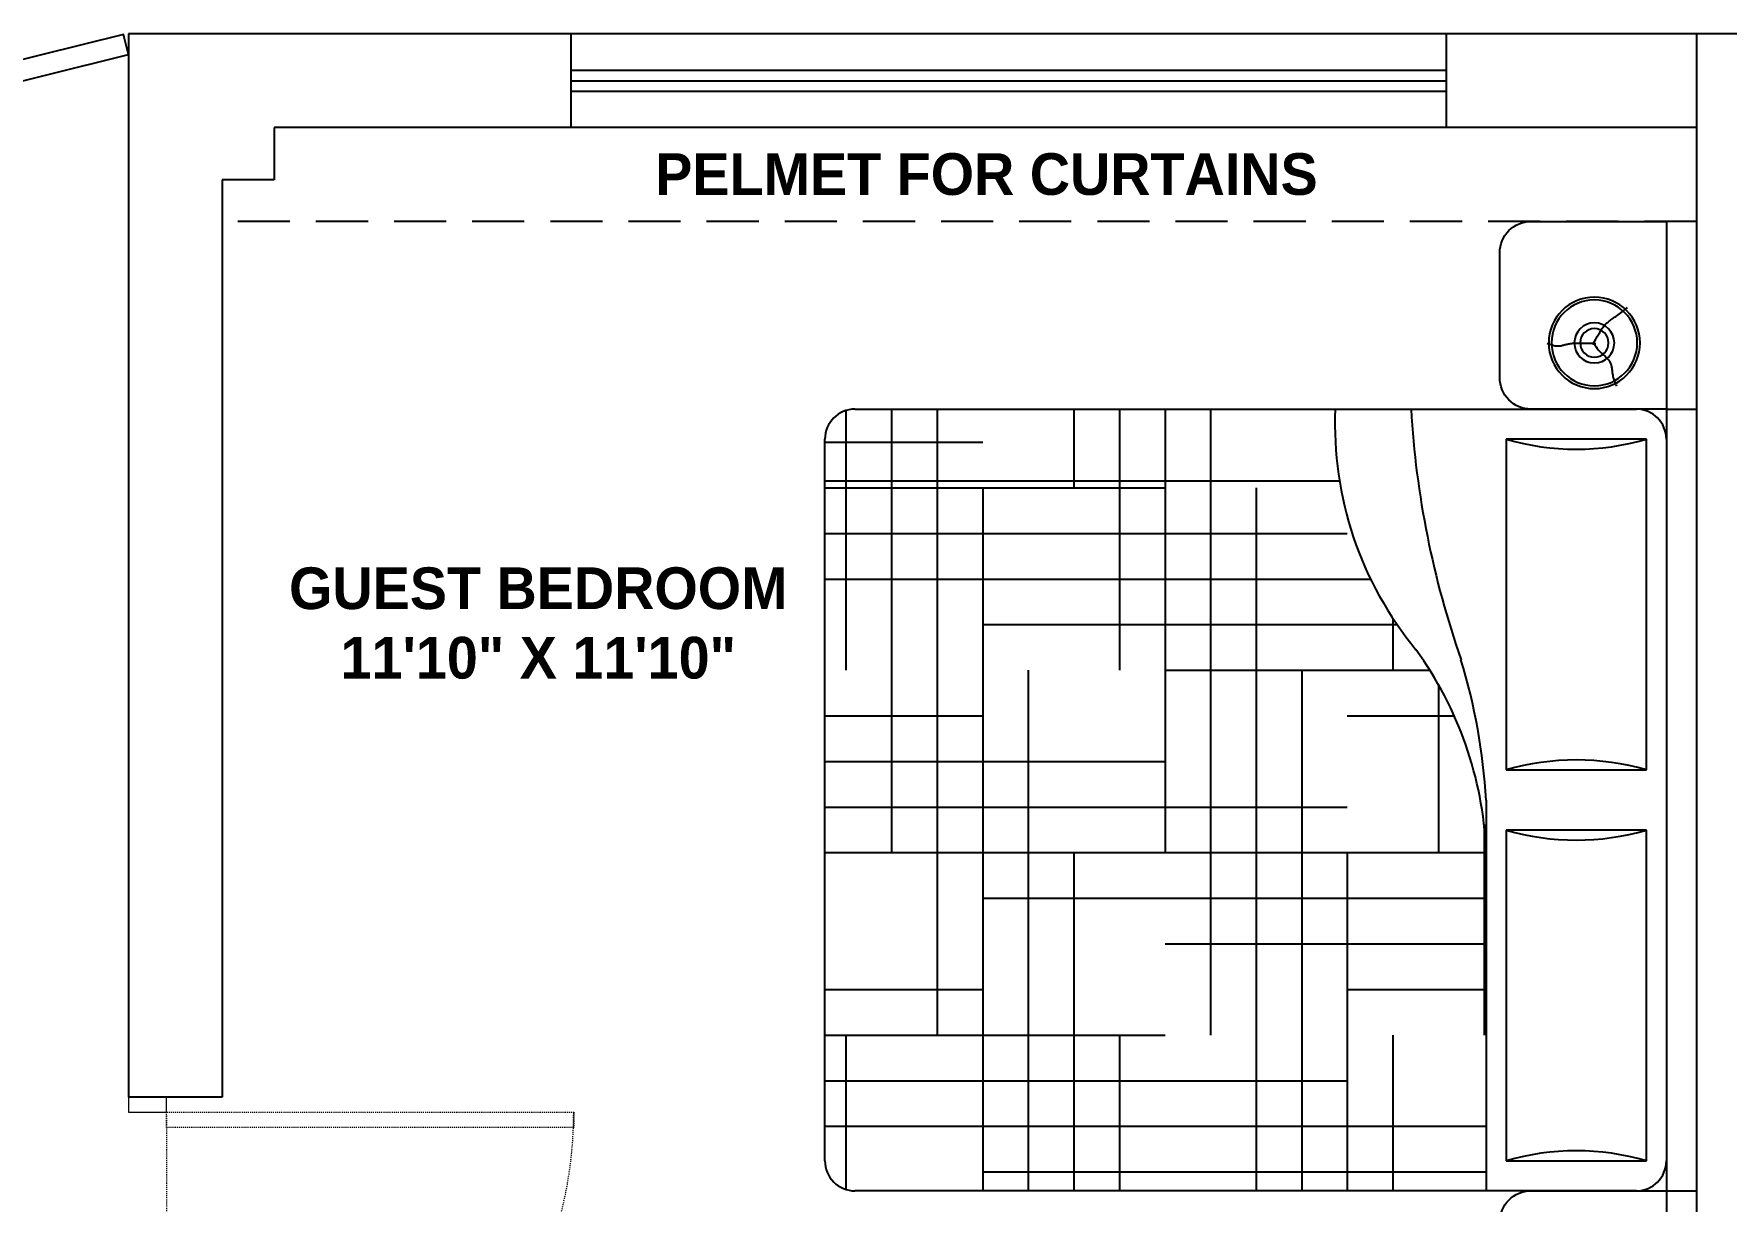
# Model space of a CAD drawing. Header units: inches. Extents: x 9636 to 21597, y -10243 to 557.
# Drawn here: x 12946.4 to 13108.9, y -8765.3 to -8653.3 of the extents above; entities that cross this region are included whole.
import ezdxf

# ---------------------------------------------------------------- set-up
doc = ezdxf.new("R2010")
doc.units = ezdxf.units.IN
doc.header["$MEASUREMENT"] = 0
for name, pattern in [('AUDIT_D_060311083008-3', [0]), ('DASHED', [0.75, 0.5, -0.25]), ('DASHED2', [0.375, 0.25, -0.125]), ('HIDDEN', [0.375, 0.25, -0.125])]:
    doc.linetypes.add(name, pattern=pattern)
for name, color, linetype in [('A-DOOR', 251, 'AUDIT_D_060311083008-3'), ('A-Door-Frame', 1, 'Continuous'), ('A-Door-Swing', 8, 'HIDDEN'), ('IEL-HATCH-002', 7, 'Continuous'), ('TEFRİŞ', 11, 'Continuous')]:
    doc.layers.add(name, color=color, linetype=linetype)
doc.styles.add('HEMI', font='stylu.ttf')
pattern_1 = [(90, (16.9, 0), (-744, 744), [744, -744]), (90, (140.9, 0), (-744, 744), [744, -744]), (90, (264.9, 0), (-744, 744), [744, -744]), (90, (388.9, 0), (-744, 744), [744, -744]), (90, (512.9, 0), (-744, 744), [744, -744]), (90, (636.9, 0), (-744, 744), [744, -744]), (90, (760.9, 0), (-744, 744), [744, -744]), (0, (16.9, 744), (744, -744), [744, -744]), (0, (16.9, 868), (744, -744), [744, -744]), (0, (16.9, 992), (744, -744), [744, -744]), (0, (16.9, 1116), (744, -744), [744, -744]), (0, (16.9, 1240), (744, -744), [744, -744]), (0, (16.9, 1364), (744, -744), [744, -744]), (0, (16.9, 1488), (744, -744), [744, -744])]

# ---------------------------------------------------------------- blocks, each defined once
blk = doc.blocks.new('*U11')
at = {"layer": 'A-Door-Frame', "lineweight": 5}
for p, q in [((0, -100), (0, 0)), ((1145.5, -100), (1145.5, 0))]:
    blk.add_line(p, q, dxfattribs=at)
for points in [[(0, -100), (40, -100), (40, 0), (0, 0)], [(1145.5, -100), (1105.5, -100), (1105.5, 0), (1145.5, 0)]]:
    blk.add_lwpolyline(points, dxfattribs=at)
at = {"layer": 'A-Door-Swing', "linetype": 'DASHED2', "lineweight": 5}
blk.add_line((49.5, 0), (1115, 0), dxfattribs=at)
blk.add_lwpolyline([(40, 0), (40, 1065.5), (80, 1065.5), (80, 0)], close=True, dxfattribs=at)
blk.add_arc((40, 0), 1065.5, 360, 90, dxfattribs=at)
blk = doc.blocks.new('db')
at = {"layer": 'IEL-HATCH-002', "transparency": 33554687}
h = blk.add_hatch(dxfattribs=at)
h.set_pattern_fill('AR-PARQ1', color=253, scale=62)
h.set_pattern_definition(pattern_1)
h.paths.add_polyline_path([(3316.83, 804.31), (3284.13, 804.31, 0.147224), (3264.9, 797.58, -0.185244), (3241.83, 789.83), (3241.83, 743.73, 0.414214), (3244.71, 740.84), (3313.94, 740.84, 0.414214), (3316.83, 743.73)])
h = blk.add_hatch(dxfattribs=at)
h.set_pattern_fill('AR-PARQ1', color=253, scale=62)
h.set_pattern_definition(pattern_1)
h.paths.add_polyline_path([(3316.83, 804.31), (3284.13, 804.31, 0.147224), (3264.9, 797.58, -0.185244), (3241.83, 789.83), (3241.83, 743.73, 0.414214), (3244.71, 740.84), (3313.94, 740.84, 0.414214), (3316.83, 743.73)])
h = blk.add_hatch(dxfattribs=at)
h.set_pattern_fill('HOUND', color=33, scale=70)
h.set_pattern_definition([(0, (16.908, 0), (17.5, 4.375), [70, -35]), (90, (16.908, 0), (-4.375, -17.5), [70, -35])])
h.paths.add_polyline_path([(3316.83, 804.31), (3284.13, 804.31, 0.147224), (3264.9, 797.58, -0.185244), (3241.83, 789.83), (3241.83, 743.73, 0.414214), (3244.71, 740.84), (3313.94, 740.84, 0.414214), (3316.83, 743.73)])
at = {"color": 0, "linetype": 'ByBlock'}
for p, q in [((3241.83, 824.5), (3316.83, 824.5)), ((3241.83, 821.61), (3241.83, 824.5)), ((3316.83, 821.61), (3316.83, 824.5)), ((3241.83, 821.61), (3316.83, 821.61)), ((3241.83, 743.73), (3241.83, 818.73)), ((3244.71, 819.69), (3244.71, 806.23)), ((3276.44, 819.69), (3244.71, 819.69)), ((3276.44, 806.23), (3276.44, 819.69)), ((3313.94, 819.69), (3282.21, 819.69)), ((3282.21, 819.69), (3282.21, 806.23)), ((3313.94, 806.23), (3313.94, 819.69)), ((3316.83, 818.73), (3316.83, 743.73)), ((3244.71, 806.23), (3276.44, 806.23)), ((3282.21, 806.23), (3313.94, 806.23)), ((3279.33, 804.31), (3316.83, 804.31)), ((3313.94, 740.84), (3244.71, 740.84))]:
    blk.add_line(p, q, dxfattribs=at)
for centre, radius, start, end in [((3244.71, 818.73), 2.88, 90, 180), ((3313.94, 818.73), 2.88, 0, 90), ((3221.63, 812.96), 24.04, 343.7398, 16.2602), ((3299.52, 812.96), 24.04, 163.7398, 196.2602), ((3259.13, 812.96), 24.04, 343.7398, 16.2602), ((3337.02, 812.96), 24.04, 163.7398, 196.2602), ((3285.7, 768.99), 35.35, 92.5398, 126.0403), ((3282.65, 746.81), 57.59, 93.3065, 106.9429), ((3236.62, 885.64), 88.69, 273.3665, 289.2534), ((3243.27, 823.78), 33.98, 267.5673, 309.5461), ((3244.71, 743.73), 2.88, 180, 270), ((3313.94, 743.73), 2.88, 270, 0)]:
    blk.add_arc(centre, radius, start, end, dxfattribs=at)

msp = doc.modelspace()

# ---------------------------------------------------------------- linework, layer by layer
for p, q in [((13106.02, -8653.34), (12955.52, -8653.34)), ((12955.52, -8653.34), (12955.52, -8755.34)), ((13184.52, -8653.34), (13106.02, -8653.34)), ((13106.02, -8653.34), (13106.02, -8872.34)), ((13106.02, -8662.34), (12969.52, -8662.34)), ((12969.52, -8662.34), (12969.52, -8667.34)), ((12969.52, -8667.34), (12964.52, -8667.34)), ((12964.52, -8667.34), (12964.52, -8755.34)), ((12964.52, -8755.34), (12955.52, -8755.34))]:
    msp.add_line(p, q)
at = {"color": 143, "true_color": 0x7aafdf}
for p, q in [((12998.02, -8662.34), (12998.02, -8653.34)), ((13082.02, -8662.34), (13082.02, -8653.34)), ((12998.02, -8656.84), (13082.02, -8656.84)), ((12998.02, -8657.84), (13082.02, -8657.84)), ((12998.02, -8658.84), (13082.02, -8658.84))]:
    msp.add_line(p, q, dxfattribs=at)
at = {"linetype": 'DASHED', "ltscale": 10}
msp.add_line((13106.02, -8671.34), (12964.52, -8671.34), dxfattribs=at)
msp.add_lwpolyline([(12923.49, -8663.28), (12955.52, -8655.34), (12955.04, -8653.4), (12923.01, -8661.34)], close=True)
for points in [[(13103.14, -8689.34), (13090.14, -8689.34, -0.414214), (13087.14, -8686.34), (13087.14, -8674.34, -0.414214), (13090.14, -8671.34), (13103.14, -8671.34)], [(13103.14, -8782.34), (13090.14, -8782.34, -0.414214), (13087.14, -8779.34), (13087.14, -8767.34, -0.414214), (13090.14, -8764.34), (13103.14, -8764.34)]]:
    msp.add_lwpolyline(points, format="xyb", close=True)
at = {"layer": 'TEFRİŞ', "color": 252, "linetype": 'Continuous', "true_color": 0x939598}
for p, q in [((13098.62, -8680.21), (13098.75, -8680.12)), ((13098.62, -8680.21), (13098.75, -8680.12)), ((13098.75, -8680.12), (13098.9, -8680.01)), ((13098.75, -8680.12), (13098.9, -8680.01)), ((13098.9, -8680.01), (13099.06, -8679.89)), ((13098.9, -8680.01), (13099.06, -8679.89)), ((13099.06, -8679.89), (13099.22, -8679.75)), ((13099.06, -8679.89), (13099.22, -8679.75)), ((13099.22, -8679.75), (13099.41, -8679.59)), ((13099.22, -8679.75), (13099.41, -8679.59)), ((13096.83, -8681.83), (13096.88, -8681.75)), ((13096.83, -8681.83), (13096.88, -8681.75)), ((13096.88, -8681.75), (13096.93, -8681.68)), ((13096.88, -8681.75), (13096.93, -8681.68)), ((13096.93, -8681.68), (13096.98, -8681.61)), ((13096.93, -8681.68), (13096.98, -8681.61)), ((13096.98, -8681.61), (13097.02, -8681.54)), ((13096.98, -8681.61), (13097.02, -8681.54)), ((13097.02, -8681.54), (13097.08, -8681.47)), ((13097.02, -8681.54), (13097.08, -8681.47)), ((13097.08, -8681.47), (13097.13, -8681.4)), ((13097.08, -8681.47), (13097.13, -8681.4)), ((13097.13, -8681.4), (13097.19, -8681.34)), ((13097.13, -8681.4), (13097.19, -8681.34)), ((13097.19, -8681.34), (13097.24, -8681.27)), ((13097.19, -8681.34), (13097.24, -8681.27)), ((13097.24, -8681.27), (13097.31, -8681.21)), ((13097.24, -8681.27), (13097.31, -8681.21)), ((13097.31, -8681.21), (13097.37, -8681.14)), ((13097.31, -8681.21), (13097.37, -8681.14)), ((13097.37, -8681.14), (13097.44, -8681.08)), ((13097.37, -8681.14), (13097.44, -8681.08)), ((13097.44, -8681.08), (13097.5, -8681.02)), ((13097.44, -8681.08), (13097.5, -8681.02)), ((13097.5, -8681.02), (13097.58, -8680.96)), ((13097.5, -8681.02), (13097.58, -8680.96)), ((13097.58, -8680.96), (13097.65, -8680.9)), ((13097.58, -8680.96), (13097.65, -8680.9)), ((13097.65, -8680.9), (13097.73, -8680.84)), ((13097.65, -8680.9), (13097.73, -8680.84)), ((13097.73, -8680.84), (13097.81, -8680.78)), ((13097.73, -8680.84), (13097.81, -8680.78)), ((13097.81, -8680.78), (13097.89, -8680.72)), ((13097.81, -8680.78), (13097.89, -8680.72)), ((13097.89, -8680.72), (13097.98, -8680.66)), ((13097.89, -8680.72), (13097.98, -8680.66)), ((13097.98, -8680.66), (13098.07, -8680.59)), ((13097.98, -8680.66), (13098.07, -8680.59)), ((13098.07, -8680.59), (13098.17, -8680.52)), ((13098.07, -8680.59), (13098.17, -8680.52)), ((13098.17, -8680.52), (13098.27, -8680.45)), ((13098.17, -8680.52), (13098.27, -8680.45)), ((13098.27, -8680.45), (13098.38, -8680.38)), ((13098.27, -8680.45), (13098.38, -8680.38)), ((13098.38, -8680.38), (13098.5, -8680.3)), ((13098.38, -8680.38), (13098.5, -8680.3)), ((13098.5, -8680.3), (13098.62, -8680.21)), ((13098.5, -8680.3), (13098.62, -8680.21)), ((13091.83, -8683.1), (13091.69, -8683.05)), ((13091.83, -8683.1), (13091.69, -8683.05)), ((13091.96, -8683.14), (13091.83, -8683.1)), ((13091.96, -8683.14), (13091.83, -8683.1)), ((13092.09, -8683.18), (13091.96, -8683.14)), ((13092.09, -8683.18), (13091.96, -8683.14)), ((13092.21, -8683.22), (13092.09, -8683.18)), ((13092.21, -8683.22), (13092.09, -8683.18)), ((13092.33, -8683.26), (13092.21, -8683.22)), ((13092.33, -8683.26), (13092.21, -8683.22)), ((13092.44, -8683.29), (13092.33, -8683.26)), ((13092.44, -8683.29), (13092.33, -8683.26)), ((13092.55, -8683.31), (13092.44, -8683.29)), ((13092.55, -8683.31), (13092.44, -8683.29)), ((13092.65, -8683.32), (13092.55, -8683.31)), ((13092.65, -8683.32), (13092.55, -8683.31)), ((13092.75, -8683.32), (13092.65, -8683.32)), ((13092.75, -8683.32), (13092.65, -8683.32)), ((13092.84, -8683.32), (13092.75, -8683.32)), ((13092.84, -8683.32), (13092.75, -8683.32)), ((13092.93, -8683.3), (13092.84, -8683.32)), ((13092.93, -8683.3), (13092.84, -8683.32)), ((13093.01, -8683.29), (13092.93, -8683.3)), ((13093.01, -8683.29), (13092.93, -8683.3)), ((13093.09, -8683.27), (13093.01, -8683.29)), ((13093.09, -8683.27), (13093.01, -8683.29)), ((13093.17, -8683.25), (13093.09, -8683.27)), ((13093.17, -8683.25), (13093.09, -8683.27)), ((13093.25, -8683.23), (13093.17, -8683.25)), ((13093.25, -8683.23), (13093.17, -8683.25)), ((13093.33, -8683.21), (13093.25, -8683.23)), ((13093.33, -8683.21), (13093.25, -8683.23)), ((13093.41, -8683.19), (13093.33, -8683.21)), ((13093.41, -8683.19), (13093.33, -8683.21)), ((13093.49, -8683.17), (13093.41, -8683.19)), ((13093.49, -8683.17), (13093.41, -8683.19)), ((13093.57, -8683.15), (13093.49, -8683.17)), ((13093.57, -8683.15), (13093.49, -8683.17)), ((13093.65, -8683.13), (13093.57, -8683.15)), ((13093.65, -8683.13), (13093.57, -8683.15)), ((13093.73, -8683.11), (13093.65, -8683.13)), ((13093.73, -8683.11), (13093.65, -8683.13)), ((13093.81, -8683.1), (13093.73, -8683.11)), ((13093.81, -8683.1), (13093.73, -8683.11)), ((13093.89, -8683.09), (13093.81, -8683.1)), ((13093.89, -8683.09), (13093.81, -8683.1)), ((13093.96, -8683.08), (13093.89, -8683.09)), ((13093.96, -8683.08), (13093.89, -8683.09)), ((13094.04, -8683.07), (13093.96, -8683.08)), ((13094.04, -8683.07), (13093.96, -8683.08)), ((13094.11, -8683.06), (13094.04, -8683.07)), ((13094.11, -8683.06), (13094.04, -8683.07)), ((13094.19, -8683.05), (13094.11, -8683.06)), ((13094.19, -8683.05), (13094.11, -8683.06)), ((13094.27, -8683.05), (13094.19, -8683.05)), ((13094.27, -8683.05), (13094.19, -8683.05)), ((13094.34, -8683.04), (13094.27, -8683.05)), ((13094.34, -8683.04), (13094.27, -8683.05)), ((13094.42, -8683.04), (13094.34, -8683.04)), ((13094.42, -8683.04), (13094.34, -8683.04)), ((13094.5, -8683.04), (13094.42, -8683.04)), ((13094.5, -8683.04), (13094.42, -8683.04)), ((13094.58, -8683.04), (13094.5, -8683.04)), ((13094.58, -8683.04), (13094.5, -8683.04)), ((13094.66, -8683.04), (13094.58, -8683.04)), ((13094.66, -8683.04), (13094.58, -8683.04)), ((13094.75, -8683.04), (13094.66, -8683.04)), ((13094.75, -8683.04), (13094.66, -8683.04)), ((13094.83, -8683.05), (13094.75, -8683.04)), ((13094.83, -8683.05), (13094.75, -8683.04)), ((13094.92, -8683.05), (13094.83, -8683.05)), ((13094.92, -8683.05), (13094.83, -8683.05)), ((13095.01, -8683.05), (13094.92, -8683.05)), ((13095.01, -8683.05), (13094.92, -8683.05)), ((13095.11, -8683.05), (13095.01, -8683.05)), ((13095.11, -8683.05), (13095.01, -8683.05)), ((13095.2, -8683.05), (13095.11, -8683.05)), ((13095.2, -8683.05), (13095.11, -8683.05)), ((13095.31, -8683.05), (13095.2, -8683.05)), ((13095.31, -8683.05), (13095.2, -8683.05)), ((13095.41, -8683.05), (13095.31, -8683.05)), ((13095.41, -8683.05), (13095.31, -8683.05)), ((13095.53, -8683.04), (13095.41, -8683.05)), ((13095.53, -8683.04), (13095.41, -8683.05)), ((13095.66, -8683.04), (13095.53, -8683.04)), ((13095.66, -8683.04), (13095.53, -8683.04)), ((13095.8, -8683.04), (13095.66, -8683.04)), ((13095.8, -8683.04), (13095.66, -8683.04)), ((13095.96, -8683.05), (13095.8, -8683.04)), ((13095.96, -8683.05), (13095.8, -8683.04)), ((13096.14, -8683.06), (13095.96, -8683.05)), ((13096.14, -8683.06), (13095.96, -8683.05)), ((13096.08, -8683.16), (13096.18, -8682.97)), ((13096.08, -8683.16), (13096.18, -8682.97)), ((13096.35, -8683.07), (13096.14, -8683.06)), ((13096.35, -8683.07), (13096.14, -8683.06)), ((13096.16, -8682.97), (13096.27, -8683.18)), ((13096.16, -8682.97), (13096.27, -8683.18)), ((13096.18, -8682.97), (13096.27, -8682.8)), ((13096.18, -8682.97), (13096.27, -8682.8)), ((13096.27, -8682.8), (13096.35, -8682.64)), ((13096.27, -8682.8), (13096.35, -8682.64)), ((13096.27, -8683.18), (13096.38, -8683.36)), ((13096.27, -8683.18), (13096.38, -8683.36)), ((13096.35, -8682.64), (13096.43, -8682.51)), ((13096.35, -8682.64), (13096.43, -8682.51)), ((13096.38, -8683.36), (13096.48, -8683.52)), ((13096.38, -8683.36), (13096.48, -8683.52)), ((13096.43, -8682.51), (13096.5, -8682.39)), ((13096.43, -8682.51), (13096.5, -8682.39)), ((13096.5, -8682.39), (13096.56, -8682.28)), ((13096.5, -8682.39), (13096.56, -8682.28)), ((13096.56, -8682.28), (13096.62, -8682.18)), ((13096.56, -8682.28), (13096.62, -8682.18)), ((13096.62, -8682.18), (13096.68, -8682.08)), ((13096.62, -8682.18), (13096.68, -8682.08)), ((13096.68, -8682.08), (13096.74, -8682)), ((13096.68, -8682.08), (13096.74, -8682)), ((13096.74, -8682), (13096.79, -8681.91)), ((13096.74, -8682), (13096.79, -8681.91)), ((13096.79, -8681.91), (13096.83, -8681.83)), ((13096.79, -8681.91), (13096.83, -8681.83)), ((13096.48, -8683.52), (13096.59, -8683.65)), ((13096.48, -8683.52), (13096.59, -8683.65)), ((13096.59, -8683.65), (13096.7, -8683.77)), ((13096.59, -8683.65), (13096.7, -8683.77)), ((13096.7, -8683.77), (13096.8, -8683.87)), ((13096.7, -8683.77), (13096.8, -8683.87)), ((13096.8, -8683.87), (13096.9, -8683.97)), ((13096.8, -8683.87), (13096.9, -8683.97)), ((13096.9, -8683.97), (13096.99, -8684.05)), ((13096.9, -8683.97), (13096.99, -8684.05)), ((13096.99, -8684.05), (13097.08, -8684.13)), ((13096.99, -8684.05), (13097.08, -8684.13)), ((13097.08, -8684.13), (13097.17, -8684.2)), ((13097.08, -8684.13), (13097.17, -8684.2)), ((13097.17, -8684.2), (13097.25, -8684.28)), ((13097.17, -8684.2), (13097.25, -8684.28)), ((13097.25, -8684.28), (13097.32, -8684.35)), ((13097.25, -8684.28), (13097.32, -8684.35)), ((13097.32, -8684.35), (13097.39, -8684.41)), ((13097.32, -8684.35), (13097.39, -8684.41)), ((13097.39, -8684.41), (13097.46, -8684.48)), ((13097.39, -8684.41), (13097.46, -8684.48)), ((13097.46, -8684.48), (13097.52, -8684.55)), ((13097.46, -8684.48), (13097.52, -8684.55)), ((13097.52, -8684.55), (13097.57, -8684.61)), ((13097.52, -8684.55), (13097.57, -8684.61)), ((13097.57, -8684.61), (13097.62, -8684.68)), ((13097.57, -8684.61), (13097.62, -8684.68)), ((13097.62, -8684.68), (13097.67, -8684.75)), ((13097.62, -8684.68), (13097.67, -8684.75)), ((13097.67, -8684.75), (13097.71, -8684.82)), ((13097.67, -8684.75), (13097.71, -8684.82)), ((13097.71, -8684.82), (13097.74, -8684.89)), ((13097.71, -8684.82), (13097.74, -8684.89)), ((13097.74, -8684.89), (13097.77, -8684.97)), ((13097.74, -8684.89), (13097.77, -8684.97)), ((13097.77, -8684.97), (13097.8, -8685.04)), ((13097.77, -8684.97), (13097.8, -8685.04)), ((13097.8, -8685.04), (13097.82, -8685.11)), ((13097.8, -8685.04), (13097.82, -8685.11)), ((13097.82, -8685.11), (13097.84, -8685.19)), ((13097.82, -8685.11), (13097.84, -8685.19)), ((13097.84, -8685.19), (13097.86, -8685.26)), ((13097.84, -8685.19), (13097.86, -8685.26)), ((13097.86, -8685.26), (13097.88, -8685.33)), ((13097.86, -8685.26), (13097.88, -8685.33)), ((13097.88, -8685.33), (13097.89, -8685.41)), ((13097.88, -8685.33), (13097.89, -8685.41)), ((13097.89, -8685.41), (13097.9, -8685.48)), ((13097.89, -8685.41), (13097.9, -8685.48)), ((13097.9, -8685.48), (13097.91, -8685.56)), ((13097.9, -8685.48), (13097.91, -8685.56)), ((13097.91, -8685.56), (13097.92, -8685.63)), ((13097.91, -8685.56), (13097.92, -8685.63)), ((13097.92, -8685.63), (13097.92, -8685.7)), ((13097.92, -8685.63), (13097.92, -8685.7)), ((13097.92, -8685.7), (13097.93, -8685.78)), ((13097.92, -8685.7), (13097.93, -8685.78)), ((13097.93, -8685.78), (13097.94, -8685.85)), ((13097.93, -8685.78), (13097.94, -8685.85)), ((13097.94, -8685.85), (13097.95, -8685.92)), ((13097.94, -8685.85), (13097.95, -8685.92)), ((13097.95, -8685.92), (13097.97, -8686)), ((13097.95, -8685.92), (13097.97, -8686)), ((13097.97, -8686), (13097.98, -8686.08)), ((13097.97, -8686), (13097.98, -8686.08)), ((13097.98, -8686.08), (13098, -8686.16)), ((13097.98, -8686.08), (13098, -8686.16)), ((13098, -8686.16), (13098.01, -8686.24)), ((13098, -8686.16), (13098.01, -8686.24)), ((13098.01, -8686.24), (13098.03, -8686.33)), ((13098.01, -8686.24), (13098.03, -8686.33)), ((13098.03, -8686.33), (13098.06, -8686.42)), ((13098.03, -8686.33), (13098.06, -8686.42)), ((13098.06, -8686.42), (13098.08, -8686.51)), ((13098.06, -8686.42), (13098.08, -8686.51)), ((13098.08, -8686.51), (13098.11, -8686.61)), ((13098.08, -8686.51), (13098.11, -8686.61)), ((13098.11, -8686.61), (13098.14, -8686.7)), ((13098.11, -8686.61), (13098.14, -8686.7)), ((13098.14, -8686.7), (13098.18, -8686.8)), ((13098.14, -8686.7), (13098.18, -8686.8)), ((13098.18, -8686.8), (13098.22, -8686.89)), ((13098.18, -8686.8), (13098.22, -8686.89)), ((13098.22, -8686.89), (13098.26, -8686.98)), ((13098.22, -8686.89), (13098.26, -8686.98)), ((13098.26, -8686.98), (13098.31, -8687.06)), ((13098.26, -8686.98), (13098.31, -8687.06)), ((13098.31, -8687.06), (13098.36, -8687.13)), ((13098.31, -8687.06), (13098.36, -8687.13))]:
    msp.add_line(p, q, dxfattribs=at)
at = {"layer": 'TEFRİŞ', "color": 252, "linetype": 'Continuous', "true_color": 0x939598, "extrusion": (0, 0, -1)}
for major_axis, start_param, end_param in [((-3.1, 3.1), 3.926991, 10.210176), ((-2.91, -2.91), 5.497787, 11.780972), ((-2.91, -2.91), 5.497787, 11.780972), ((-1.36, -1.36), 5.497787, 11.780972), ((-1.36, -1.36), 5.497787, 11.780972), ((-0.969, -0.969), 5.497787, 11.780972), ((-0.969, -0.969), 5.497787, 11.780972)]:
    msp.add_ellipse((13096.22, -8682.99), major_axis=major_axis, ratio=1, start_param=start_param, end_param=end_param, dxfattribs=at)

# ---------------------------------------------------------------- block references
at = {"rotation": 270}
msp.add_blockref('db', (12281.52, -5447.52), dxfattribs=at)
at = {"layer": 'A-DOOR', "lineweight": 5, "xscale": 0.03666666666666651, "yscale": 0.03666666666666651, "zscale": 0.03666666666666651, "rotation": 270}
msp.add_blockref('*U11', (12959.19, -8755.34), dxfattribs=at)

# ---------------------------------------------------------------- texts
at = {"color": 177, "lineweight": 15, "true_color": 0x293189, "insert": (13072.48, -8664.79), "char_height": 4, "width": 69.2136, "attachment_point": 3, "rotation": 0.0094, "style": 'HEMI'}
msp.add_mtext('\\pxqc;{\\fStylus BT|b1|i0|c0|p34;PELMET FOR CURTAINS}', dxfattribs=at)
at = {"color": 1, "lineweight": 15, "insert": (13035.44, -8704.52), "char_height": 4, "width": 81.1585, "attachment_point": 3, "rotation": 0.0094, "style": 'HEMI'}
msp.add_mtext('\\pxqc;{\\fStylus BT|b1|i0|c0|p34;GUEST BEDROOM\\P11\'10" X 11\'10"}', dxfattribs=at)

doc.saveas('drawing.dxf')
